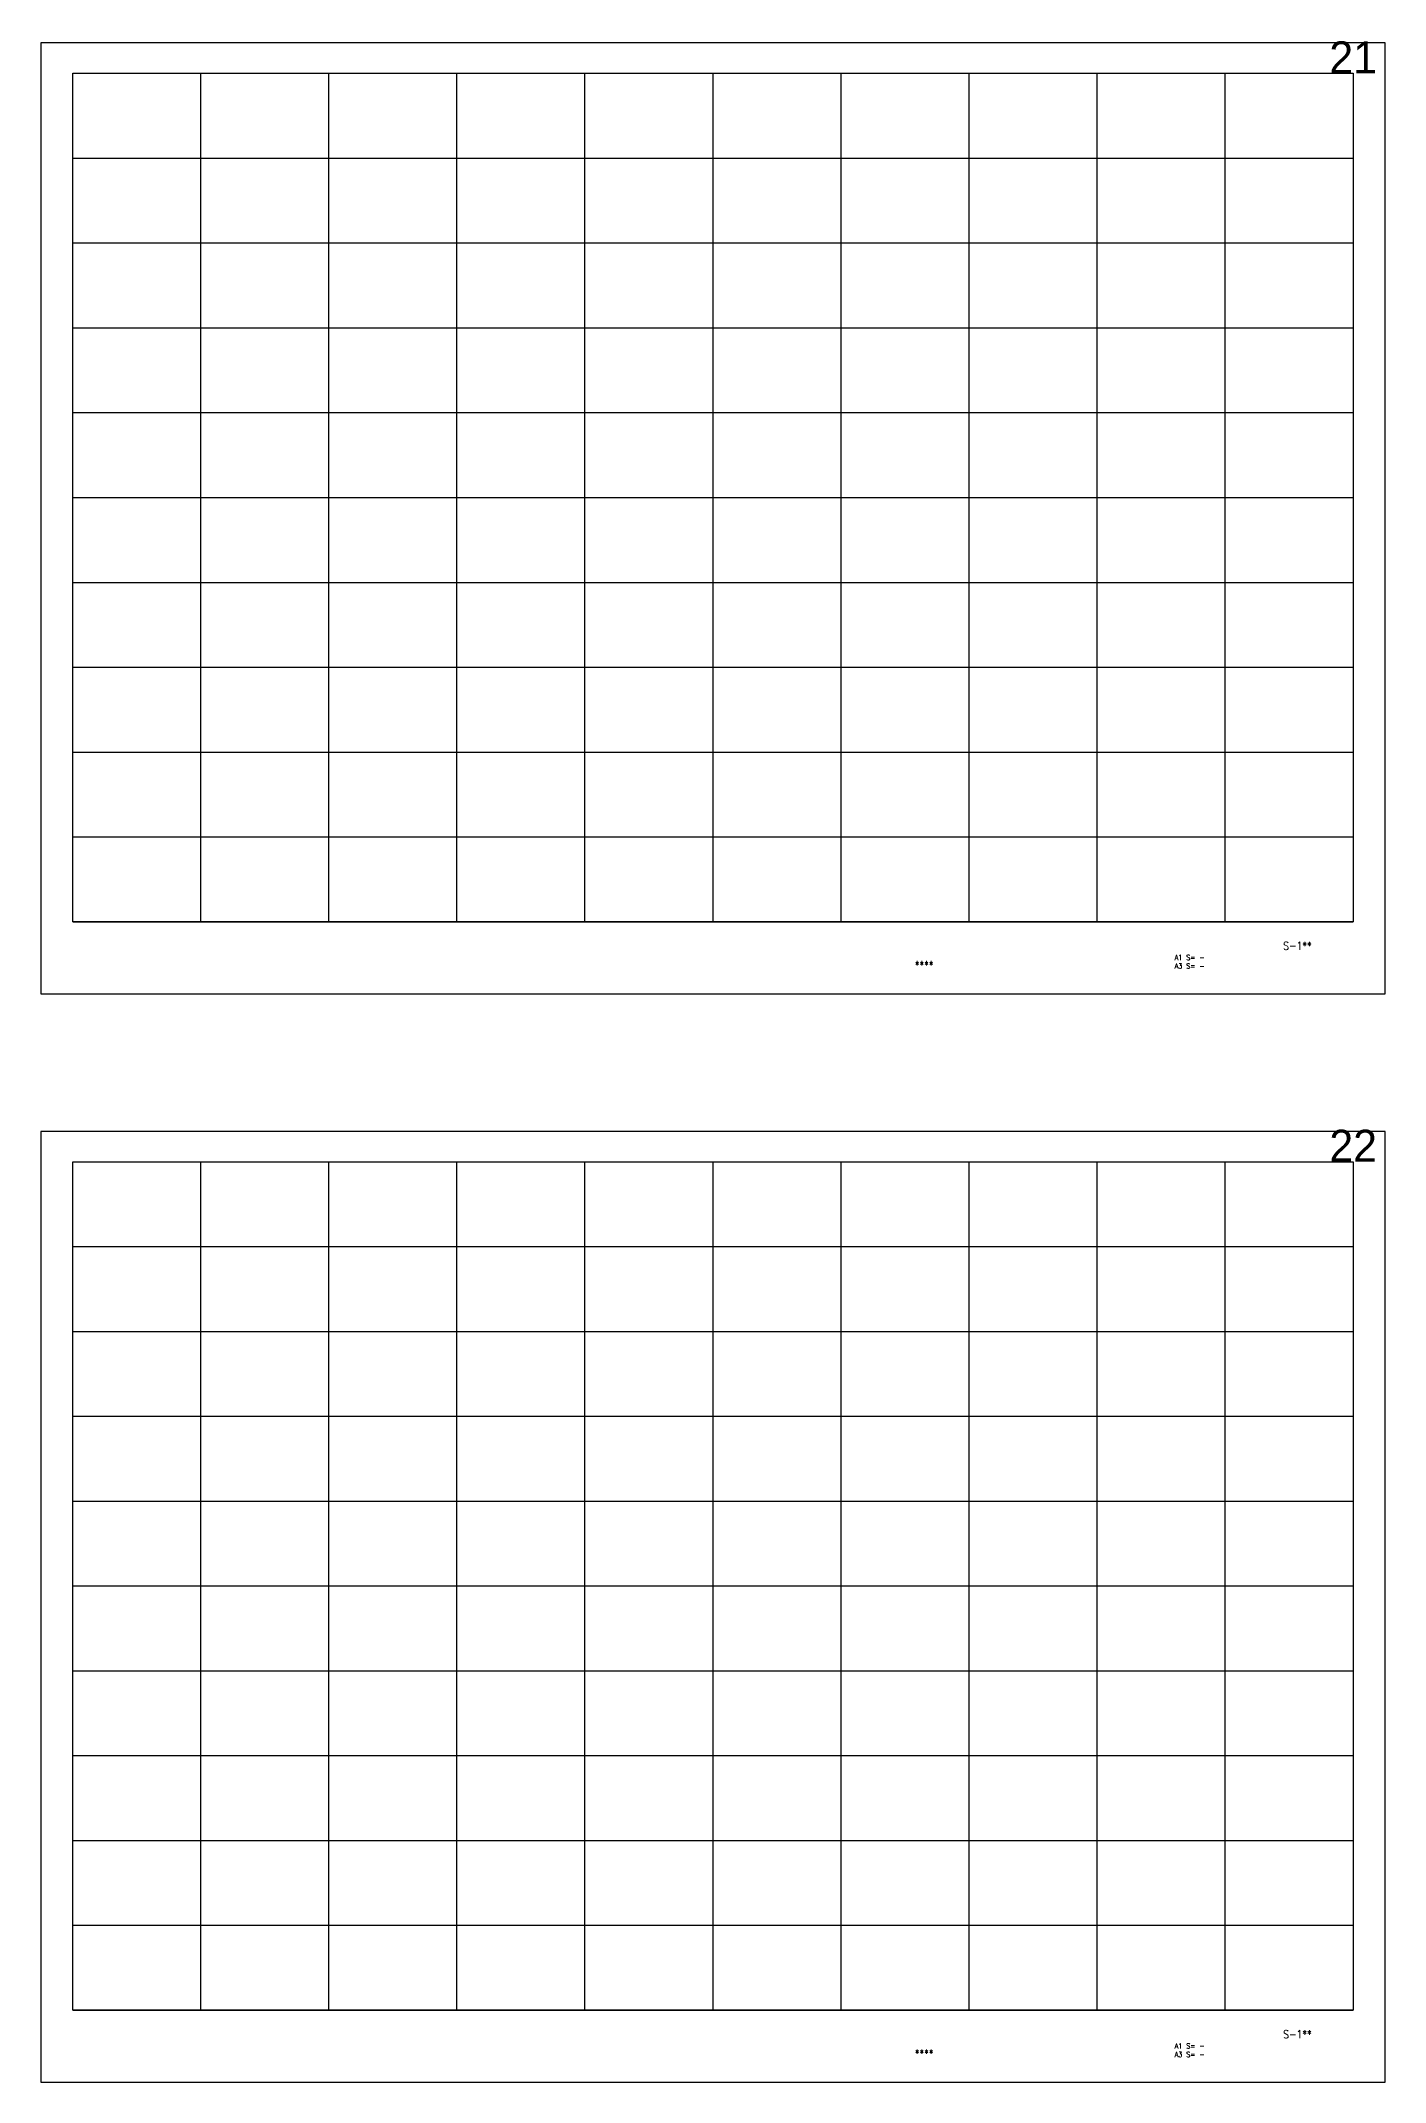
# Model space of a CAD drawing. Extents: x -180000 to 810000, y -1678500 to 210463.
# Drawn here: x 600000 to 810000, y -318500 to 325 of the extents above; entities that cross this region are included whole.
import ezdxf

# ---------------------------------------------------------------- set-up
doc = ezdxf.new("R2010")
doc.units = 0
doc.header["$MEASUREMENT"] = 0
doc.layers.add('99_レイアウト枠', color=251, linetype='CONTINUOUS', plot=False)
doc.layers.add('99_頁番号', color=6, linetype='CONTINUOUS')
doc.styles.add('DRACAD', font='txt', dxfattribs={"width": 0.85, "bigfont": 'extfont2'})
doc.styles.get("Standard").update_dxf_attribs({"font": 'Osaka.ttc'})

msp = doc.modelspace()

# ---------------------------------------------------------------- linework, layer by layer
at = {"layer": '99_レイアウト枠'}
for p, q in [((605000, -137250), (605000, -4750)), ((625000, -137250), (625000, -4750)), ((645000, -137250), (645000, -4750)), ((665000, -137250), (665000, -4750)), ((685000, -137250), (685000, -4750)), ((705000, -137250), (705000, -4750)), ((725000, -137250), (725000, -4750)), ((745000, -137250), (745000, -4750)), ((765000, -137250), (765000, -4750)), ((785000, -137250), (785000, -4750)), ((605000, -18000), (805000, -18000)), ((605000, -31250), (805000, -31250)), ((605000, -44500), (805000, -44500)), ((605000, -57750), (805000, -57750)), ((605000, -71000), (805000, -71000)), ((605000, -84250), (805000, -84250)), ((605000, -97500), (805000, -97500)), ((605000, -110750), (805000, -110750)), ((605000, -124000), (805000, -124000)), ((605000, -137250), (805000, -137250)), ((605000, -307250), (605000, -174750)), ((625000, -307250), (625000, -174750)), ((645000, -307250), (645000, -174750)), ((665000, -307250), (665000, -174750)), ((685000, -307250), (685000, -174750)), ((705000, -307250), (705000, -174750)), ((725000, -307250), (725000, -174750)), ((745000, -307250), (745000, -174750)), ((765000, -307250), (765000, -174750)), ((785000, -307250), (785000, -174750)), ((605000, -188000), (805000, -188000)), ((605000, -201250), (805000, -201250)), ((605000, -214500), (805000, -214500)), ((605000, -227750), (805000, -227750)), ((605000, -241000), (805000, -241000)), ((605000, -254250), (805000, -254250)), ((605000, -267500), (805000, -267500)), ((605000, -280750), (805000, -280750)), ((605000, -294000), (805000, -294000)), ((605000, -307250), (805000, -307250))]:
    msp.add_line(p, q, dxfattribs=at)
for points in [[(600000, -148500), (810000, -148500), (810000, 0), (600000, 0)], [(605000, -4750), (805000, -4750), (805000, -137250), (605000, -137250)], [(600000, -318500), (810000, -318500), (810000, -170000), (600000, -170000)], [(605000, -174750), (805000, -174750), (805000, -307250), (605000, -307250)]]:
    msp.add_lwpolyline(points, close=True, dxfattribs=at)

# ---------------------------------------------------------------- texts
at = {"layer": '99_レイアウト枠', "char_height": 5000, "attachment_point": 8}
for s, insert in [('21', (805000, -4750)), ('22', (805000, -174750))]:
    msp.add_mtext(s, dxfattribs=dict(at, insert=insert))
at = {"layer": '99_頁番号', "attachment_point": 4, "style": 'DRACAD'}
for s, insert, char_height in [('{  ****  }', (734630.6, -144003.9), 1250), ('A1 S= - ^JA3 S= - ', (777130.6, -143507.5), 800), ('{S-1**}', (794058.6, -141003.9), 1250), ('A1 S= - ^JA3 S= - ', (777130.6, -313507.5), 800), ('{S-1**}', (794058.6, -311003.9), 1250), ('{  ****  }', (734630.6, -314003.9), 1250)]:
    msp.add_mtext(s, dxfattribs=dict(at, insert=insert, char_height=char_height))

doc.saveas('drawing.dxf')
